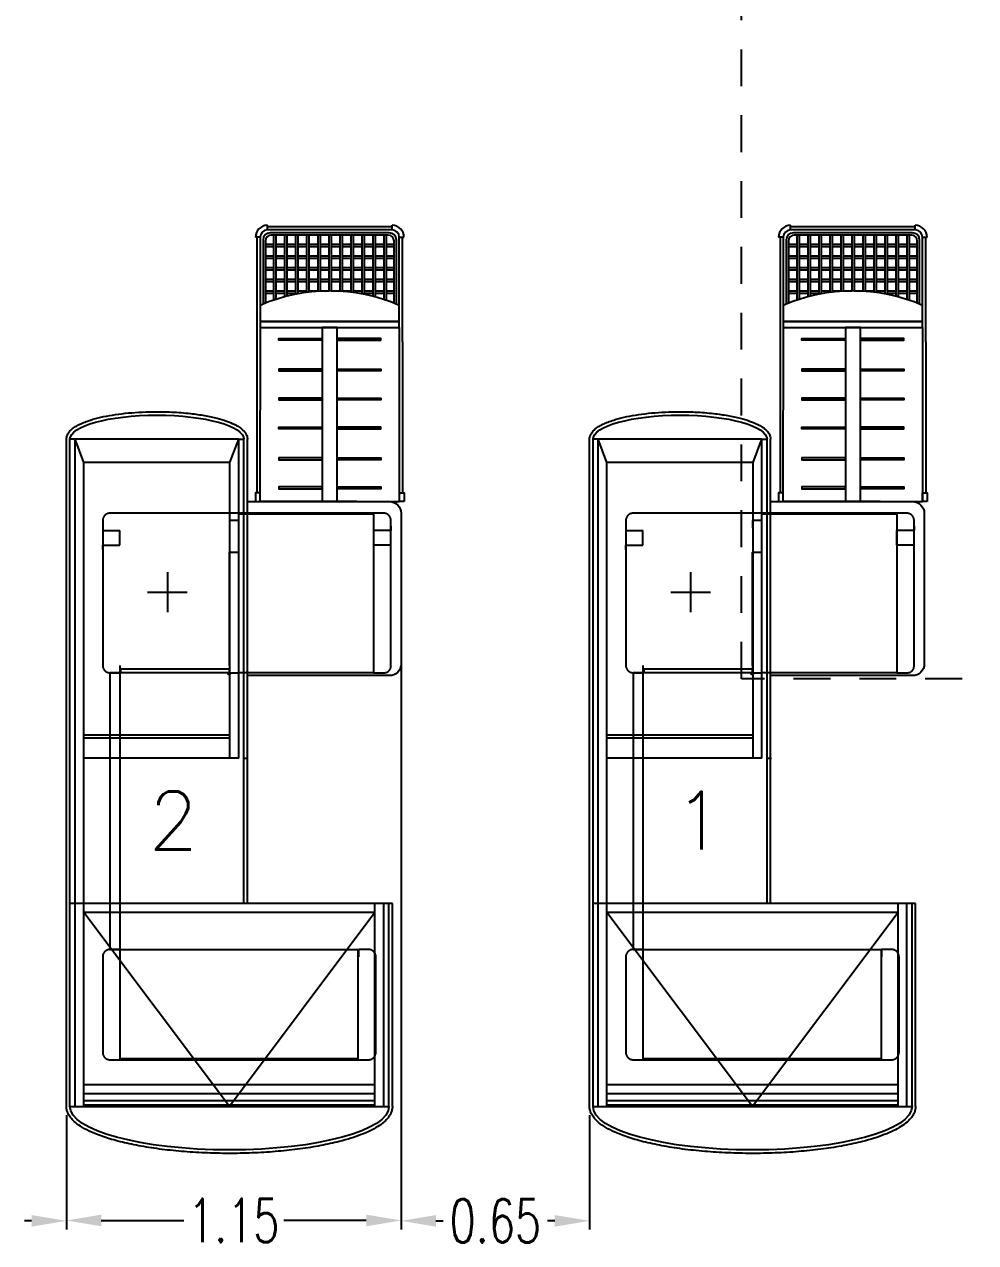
# Model space of a CAD drawing. Header units: millimetres. Extents: x -434 to 213, y 66 to 172.
# Drawn here: x -194.713 to -191.433, y 87.304 to 91.504 of the extents above; entities that cross this region are included whole.
import ezdxf

# ---------------------------------------------------------------- set-up
doc = ezdxf.new("R2010")
doc.units = ezdxf.units.MM
for name, pattern in [('CENTER', [50.8, 31.75, -6.35, 6.35, -6.35]), ('DASHED', [0.75, 0.5, -0.25]), ('HIDDEN', [9.525, 6.35, -3.175])]:
    doc.linetypes.add(name, pattern=pattern)
for name, color, linetype in [('0_MUROS', 7, 'Continuous'), ('C_COTAS-EQUIPAMIENTO', 1, 'Continuous'), ('E_CHECK-OUTS', 1, 'Continuous'), ('Rapi-Estant-Check-Out 255', 1, 'Continuous'), ('T_TEXTOS', 3, 'Continuous')]:
    doc.layers.add(name, color=color, linetype=linetype)
doc.styles.add('INOXI', font='romans.shx', dxfattribs={"width": 0.7, "height": 0.15})
doc.styles.add('ROMANS', font='ROMANS.SHX', dxfattribs={"width": 0.8, "height": 0.2})

msp = doc.modelspace()

# ---------------------------------------------------------------- linework, layer by layer
at = {"layer": '0_MUROS', "color": 8, "linetype": 'HIDDEN', "ltscale": 0.02}
for p, q in [((-192.2409, 89.248), (-192.2409, 119.9799)), ((-191.2528, 89.248), (-192.2409, 89.248))]:
    msp.add_line(p, q, dxfattribs=at)
at = {"layer": 'C_COTAS-EQUIPAMIENTO', "color": 8}
for p, q in [((-193.4144, 89.3838), (-193.4144, 87.3492)), ((-193.4144, 89.2688), (-193.4144, 87.3506)), ((-194.5684, 87.7438), (-194.5684, 87.3506)), ((-194.5684, 87.7438), (-194.5684, 87.3492)), ((-192.7644, 87.7438), (-192.7644, 87.3492)), ((-194.6884, 87.3792), (-194.7134, 87.3792)), ((-194.4484, 87.3806), (-194.1639, 87.3806)), ((-193.5344, 87.3806), (-193.8189, 87.3806)), ((-193.2944, 87.3792), (-193.2694, 87.3792)), ((-192.8844, 87.3792), (-192.9094, 87.3792))]:
    msp.add_line(p, q, dxfattribs=at)
for points in [[(-194.4484, 87.4006), (-194.4484, 87.3606), (-194.5684, 87.3806)], [(-193.5344, 87.4006), (-193.5344, 87.3606), (-193.4144, 87.3806)], [(-194.6884, 87.3992), (-194.6884, 87.3592), (-194.5684, 87.3792)], [(-193.2944, 87.3992), (-193.2944, 87.3592), (-193.4144, 87.3792)], [(-192.8844, 87.3992), (-192.8844, 87.3592), (-192.7644, 87.3792)]]:
    msp.add_solid(points, dxfattribs=at)
at = {"layer": 'E_CHECK-OUTS', "color": 8}
for p, q in [((-193.8755, 90.7953), (-193.8755, 90.8113)), ((-193.4455, 90.8063), (-193.8755, 90.8063)), ((-193.4455, 90.7953), (-193.4455, 90.8113)), ((-192.0715, 90.7953), (-192.0715, 90.8113)), ((-191.6415, 90.8063), (-192.0715, 90.8063)), ((-191.6415, 90.7953), (-191.6415, 90.8113)), ((-193.9005, 90.7703), (-193.9165, 90.7703)), ((-193.9115, 90.7703), (-193.9115, 90.4092)), ((-193.9005, 90.7703), (-193.9005, 90.5353)), ((-193.4455, 90.7953), (-193.8755, 90.7953)), ((-193.4555, 90.7853), (-193.8655, 90.7853)), ((-193.4585, 90.7773), (-193.8625, 90.7773)), ((-193.854, 90.7773), (-193.854, 90.5533)), ((-193.846, 90.7773), (-193.846, 90.556)), ((-193.816, 90.7773), (-193.816, 90.5648)), ((-193.808, 90.7773), (-193.808, 90.5669)), ((-193.778, 90.7773), (-193.778, 90.5737)), ((-193.77, 90.7773), (-193.77, 90.5752)), ((-193.74, 90.7773), (-193.74, 90.58)), ((-193.732, 90.7773), (-193.732, 90.581)), ((-193.702, 90.7773), (-193.702, 90.5839)), ((-193.694, 90.7773), (-193.694, 90.5844)), ((-193.664, 90.7773), (-193.664, 90.5853)), ((-193.656, 90.7773), (-193.656, 90.5853)), ((-193.626, 90.7773), (-193.626, 90.5843)), ((-193.618, 90.7773), (-193.618, 90.5838)), ((-193.588, 90.7773), (-193.588, 90.5809)), ((-193.58, 90.7773), (-193.58, 90.5799)), ((-193.55, 90.7773), (-193.55, 90.5751)), ((-193.542, 90.7773), (-193.542, 90.5735)), ((-193.512, 90.7773), (-193.512, 90.5667)), ((-193.504, 90.7773), (-193.504, 90.5646)), ((-193.474, 90.7773), (-193.474, 90.5556)), ((-193.466, 90.7773), (-193.466, 90.553)), ((-193.466, 90.7773), (-193.466, 90.553)), ((-193.466, 90.7773), (-193.466, 90.553)), ((-193.4205, 90.5353), (-193.4205, 90.7703)), ((-193.4205, 90.7703), (-193.4045, 90.7703)), ((-193.4095, 90.4092), (-193.4095, 90.7703)), ((-192.0965, 90.7703), (-192.1125, 90.7703)), ((-192.1075, 90.7703), (-192.1075, 90.4092)), ((-192.0965, 90.7703), (-192.0965, 90.5353)), ((-191.6415, 90.7953), (-192.0715, 90.7953)), ((-191.6515, 90.7853), (-192.0615, 90.7853)), ((-191.6545, 90.7773), (-192.0585, 90.7773)), ((-192.05, 90.7773), (-192.05, 90.5533)), ((-192.042, 90.7773), (-192.042, 90.556)), ((-192.012, 90.7773), (-192.012, 90.5648)), ((-192.004, 90.7773), (-192.004, 90.5669)), ((-191.974, 90.7773), (-191.974, 90.5737)), ((-191.966, 90.7773), (-191.966, 90.5752)), ((-191.936, 90.7773), (-191.936, 90.58)), ((-191.928, 90.7773), (-191.928, 90.581)), ((-191.898, 90.7773), (-191.898, 90.5839)), ((-191.89, 90.7773), (-191.89, 90.5844)), ((-191.86, 90.7773), (-191.86, 90.5853)), ((-191.852, 90.7773), (-191.852, 90.5853)), ((-191.822, 90.7773), (-191.822, 90.5843)), ((-191.814, 90.7773), (-191.814, 90.5838)), ((-191.784, 90.7773), (-191.784, 90.5809)), ((-191.776, 90.7773), (-191.776, 90.5799)), ((-191.746, 90.7773), (-191.746, 90.5751)), ((-191.738, 90.7773), (-191.738, 90.5735)), ((-191.708, 90.7773), (-191.708, 90.5667)), ((-191.7, 90.7773), (-191.7, 90.5646)), ((-191.67, 90.7773), (-191.67, 90.5556)), ((-191.662, 90.7773), (-191.662, 90.553)), ((-191.662, 90.7773), (-191.662, 90.553)), ((-191.662, 90.7773), (-191.662, 90.553)), ((-191.6165, 90.5353), (-191.6165, 90.7703)), ((-191.6165, 90.7703), (-191.6005, 90.7703)), ((-191.6055, 90.4092), (-191.6055, 90.7703)), ((-193.8905, 90.7603), (-193.8905, 90.5396)), ((-193.8825, 90.7573), (-193.8825, 90.5428)), ((-193.854, 90.745), (-193.8825, 90.745)), ((-193.854, 90.737), (-193.8825, 90.737)), ((-193.816, 90.745), (-193.846, 90.745)), ((-193.816, 90.737), (-193.846, 90.737)), ((-193.778, 90.745), (-193.808, 90.745)), ((-193.778, 90.737), (-193.808, 90.737)), ((-193.74, 90.745), (-193.77, 90.745)), ((-193.74, 90.737), (-193.77, 90.737)), ((-193.702, 90.745), (-193.732, 90.745)), ((-193.702, 90.737), (-193.732, 90.737)), ((-193.664, 90.745), (-193.694, 90.745)), ((-193.664, 90.737), (-193.694, 90.737)), ((-193.626, 90.745), (-193.656, 90.745)), ((-193.626, 90.737), (-193.656, 90.737)), ((-193.588, 90.745), (-193.618, 90.745)), ((-193.588, 90.737), (-193.618, 90.737)), ((-193.55, 90.745), (-193.58, 90.745)), ((-193.55, 90.737), (-193.58, 90.737)), ((-193.512, 90.745), (-193.542, 90.745)), ((-193.512, 90.737), (-193.542, 90.737)), ((-193.474, 90.745), (-193.504, 90.745)), ((-193.474, 90.737), (-193.504, 90.737)), ((-193.4385, 90.745), (-193.466, 90.745)), ((-193.4385, 90.737), (-193.466, 90.737)), ((-193.4385, 90.5428), (-193.4385, 90.7573)), ((-193.4305, 90.5396), (-193.4305, 90.7603)), ((-192.0865, 90.7603), (-192.0865, 90.5396)), ((-192.0785, 90.7573), (-192.0785, 90.5428)), ((-192.05, 90.745), (-192.0785, 90.745)), ((-192.05, 90.737), (-192.0785, 90.737)), ((-192.012, 90.745), (-192.042, 90.745)), ((-192.012, 90.737), (-192.042, 90.737)), ((-191.974, 90.745), (-192.004, 90.745)), ((-191.974, 90.737), (-192.004, 90.737)), ((-191.936, 90.745), (-191.966, 90.745)), ((-191.936, 90.737), (-191.966, 90.737)), ((-191.898, 90.745), (-191.928, 90.745)), ((-191.898, 90.737), (-191.928, 90.737)), ((-191.86, 90.745), (-191.89, 90.745)), ((-191.86, 90.737), (-191.89, 90.737)), ((-191.822, 90.745), (-191.852, 90.745)), ((-191.822, 90.737), (-191.852, 90.737)), ((-191.784, 90.745), (-191.814, 90.745)), ((-191.784, 90.737), (-191.814, 90.737)), ((-191.746, 90.745), (-191.776, 90.745)), ((-191.746, 90.737), (-191.776, 90.737)), ((-191.708, 90.745), (-191.738, 90.745)), ((-191.708, 90.737), (-191.738, 90.737)), ((-191.67, 90.745), (-191.7, 90.745)), ((-191.67, 90.737), (-191.7, 90.737)), ((-191.6345, 90.745), (-191.662, 90.745)), ((-191.6345, 90.737), (-191.662, 90.737)), ((-191.6345, 90.5428), (-191.6345, 90.7573)), ((-191.6265, 90.5396), (-191.6265, 90.7603)), ((-193.854, 90.7047), (-193.8825, 90.7047)), ((-193.854, 90.6967), (-193.8825, 90.6967)), ((-193.816, 90.7047), (-193.846, 90.7047)), ((-193.816, 90.6967), (-193.846, 90.6967)), ((-193.778, 90.7047), (-193.808, 90.7047)), ((-193.778, 90.6967), (-193.808, 90.6967)), ((-193.74, 90.7047), (-193.77, 90.7047)), ((-193.74, 90.6967), (-193.77, 90.6967)), ((-193.702, 90.7047), (-193.732, 90.7047)), ((-193.702, 90.6967), (-193.732, 90.6967)), ((-193.664, 90.7047), (-193.694, 90.7047)), ((-193.664, 90.6967), (-193.694, 90.6967)), ((-193.626, 90.7047), (-193.656, 90.7047)), ((-193.626, 90.6967), (-193.656, 90.6967)), ((-193.588, 90.7047), (-193.618, 90.7047)), ((-193.588, 90.6967), (-193.618, 90.6967)), ((-193.55, 90.7047), (-193.58, 90.7047)), ((-193.55, 90.6967), (-193.58, 90.6967)), ((-193.512, 90.7047), (-193.542, 90.7047)), ((-193.512, 90.6967), (-193.542, 90.6967)), ((-193.474, 90.7047), (-193.504, 90.7047)), ((-193.474, 90.6967), (-193.504, 90.6967)), ((-193.4385, 90.7047), (-193.466, 90.7047)), ((-193.4385, 90.6967), (-193.466, 90.6967)), ((-192.05, 90.7047), (-192.0785, 90.7047)), ((-192.05, 90.6967), (-192.0785, 90.6967)), ((-192.012, 90.7047), (-192.042, 90.7047)), ((-192.012, 90.6967), (-192.042, 90.6967)), ((-191.974, 90.7047), (-192.004, 90.7047)), ((-191.974, 90.6967), (-192.004, 90.6967)), ((-191.936, 90.7047), (-191.966, 90.7047)), ((-191.936, 90.6967), (-191.966, 90.6967)), ((-191.898, 90.7047), (-191.928, 90.7047)), ((-191.898, 90.6967), (-191.928, 90.6967)), ((-191.86, 90.7047), (-191.89, 90.7047)), ((-191.86, 90.6967), (-191.89, 90.6967)), ((-191.822, 90.7047), (-191.852, 90.7047)), ((-191.822, 90.6967), (-191.852, 90.6967)), ((-191.784, 90.7047), (-191.814, 90.7047)), ((-191.784, 90.6967), (-191.814, 90.6967)), ((-191.746, 90.7047), (-191.776, 90.7047)), ((-191.746, 90.6967), (-191.776, 90.6967)), ((-191.708, 90.7047), (-191.738, 90.7047)), ((-191.708, 90.6967), (-191.738, 90.6967)), ((-191.67, 90.7047), (-191.7, 90.7047)), ((-191.67, 90.6967), (-191.7, 90.6967)), ((-191.6345, 90.7047), (-191.662, 90.7047)), ((-191.6345, 90.6967), (-191.662, 90.6967)), ((-193.854, 90.6645), (-193.8825, 90.6645)), ((-193.854, 90.6565), (-193.8825, 90.6565)), ((-193.816, 90.6645), (-193.846, 90.6645)), ((-193.816, 90.6565), (-193.846, 90.6565)), ((-193.778, 90.6645), (-193.808, 90.6645)), ((-193.778, 90.6565), (-193.808, 90.6565)), ((-193.74, 90.6645), (-193.77, 90.6645)), ((-193.74, 90.6565), (-193.77, 90.6565)), ((-193.702, 90.6645), (-193.732, 90.6645)), ((-193.702, 90.6565), (-193.732, 90.6565)), ((-193.664, 90.6645), (-193.694, 90.6645)), ((-193.664, 90.6565), (-193.694, 90.6565)), ((-193.626, 90.6645), (-193.656, 90.6645)), ((-193.626, 90.6565), (-193.656, 90.6565)), ((-193.588, 90.6645), (-193.618, 90.6645)), ((-193.588, 90.6565), (-193.618, 90.6565)), ((-193.55, 90.6645), (-193.58, 90.6645)), ((-193.55, 90.6565), (-193.58, 90.6565)), ((-193.512, 90.6645), (-193.542, 90.6645)), ((-193.512, 90.6565), (-193.542, 90.6565)), ((-193.474, 90.6645), (-193.504, 90.6645)), ((-193.474, 90.6565), (-193.504, 90.6565)), ((-193.4385, 90.6645), (-193.466, 90.6645)), ((-193.4385, 90.6565), (-193.466, 90.6565)), ((-192.05, 90.6645), (-192.0785, 90.6645)), ((-192.05, 90.6565), (-192.0785, 90.6565)), ((-192.012, 90.6645), (-192.042, 90.6645)), ((-192.012, 90.6565), (-192.042, 90.6565)), ((-191.974, 90.6645), (-192.004, 90.6645)), ((-191.974, 90.6565), (-192.004, 90.6565)), ((-191.936, 90.6645), (-191.966, 90.6645)), ((-191.936, 90.6565), (-191.966, 90.6565)), ((-191.898, 90.6645), (-191.928, 90.6645)), ((-191.898, 90.6565), (-191.928, 90.6565)), ((-191.86, 90.6645), (-191.89, 90.6645)), ((-191.86, 90.6565), (-191.89, 90.6565)), ((-191.822, 90.6645), (-191.852, 90.6645)), ((-191.822, 90.6565), (-191.852, 90.6565)), ((-191.784, 90.6645), (-191.814, 90.6645)), ((-191.784, 90.6565), (-191.814, 90.6565)), ((-191.746, 90.6645), (-191.776, 90.6645)), ((-191.746, 90.6565), (-191.776, 90.6565)), ((-191.708, 90.6645), (-191.738, 90.6645)), ((-191.708, 90.6565), (-191.738, 90.6565)), ((-191.67, 90.6645), (-191.7, 90.6645)), ((-191.67, 90.6565), (-191.7, 90.6565)), ((-191.6345, 90.6645), (-191.662, 90.6645)), ((-191.6345, 90.6565), (-191.662, 90.6565)), ((-193.854, 90.6242), (-193.8825, 90.6242)), ((-193.854, 90.6162), (-193.8825, 90.6162)), ((-193.816, 90.6242), (-193.846, 90.6242)), ((-193.816, 90.6162), (-193.846, 90.6162)), ((-193.778, 90.6242), (-193.808, 90.6242)), ((-193.778, 90.6162), (-193.808, 90.6162)), ((-193.74, 90.6242), (-193.77, 90.6242)), ((-193.74, 90.6162), (-193.77, 90.6162)), ((-193.702, 90.6242), (-193.732, 90.6242)), ((-193.702, 90.6162), (-193.732, 90.6162)), ((-193.664, 90.6242), (-193.694, 90.6242)), ((-193.664, 90.6162), (-193.694, 90.6162)), ((-193.626, 90.6242), (-193.656, 90.6242)), ((-193.626, 90.6162), (-193.656, 90.6162)), ((-193.588, 90.6242), (-193.618, 90.6242)), ((-193.588, 90.6162), (-193.618, 90.6162)), ((-193.55, 90.6242), (-193.58, 90.6242)), ((-193.55, 90.6162), (-193.58, 90.6162)), ((-193.512, 90.6242), (-193.542, 90.6242)), ((-193.512, 90.6162), (-193.542, 90.6162)), ((-193.474, 90.6242), (-193.504, 90.6242)), ((-193.474, 90.6162), (-193.504, 90.6162)), ((-193.4385, 90.6242), (-193.466, 90.6242)), ((-193.4385, 90.6162), (-193.466, 90.6162)), ((-192.05, 90.6242), (-192.0785, 90.6242)), ((-192.05, 90.6162), (-192.0785, 90.6162)), ((-192.012, 90.6242), (-192.042, 90.6242)), ((-192.012, 90.6162), (-192.042, 90.6162)), ((-191.974, 90.6242), (-192.004, 90.6242)), ((-191.974, 90.6162), (-192.004, 90.6162)), ((-191.936, 90.6242), (-191.966, 90.6242)), ((-191.936, 90.6162), (-191.966, 90.6162)), ((-191.898, 90.6242), (-191.928, 90.6242)), ((-191.898, 90.6162), (-191.928, 90.6162)), ((-191.86, 90.6242), (-191.89, 90.6242)), ((-191.86, 90.6162), (-191.89, 90.6162)), ((-191.822, 90.6242), (-191.852, 90.6242)), ((-191.822, 90.6162), (-191.852, 90.6162)), ((-191.784, 90.6242), (-191.814, 90.6242)), ((-191.784, 90.6162), (-191.814, 90.6162)), ((-191.746, 90.6242), (-191.776, 90.6242)), ((-191.746, 90.6162), (-191.776, 90.6162)), ((-191.708, 90.6242), (-191.738, 90.6242)), ((-191.708, 90.6162), (-191.738, 90.6162)), ((-191.67, 90.6242), (-191.7, 90.6242)), ((-191.67, 90.6162), (-191.7, 90.6162)), ((-191.6345, 90.6242), (-191.662, 90.6242)), ((-191.6345, 90.6162), (-191.662, 90.6162)), ((-193.854, 90.5839), (-193.8825, 90.5839)), ((-193.854, 90.5759), (-193.8825, 90.5759)), ((-193.816, 90.5839), (-193.846, 90.5839)), ((-193.816, 90.5759), (-193.846, 90.5759)), ((-193.778, 90.5839), (-193.808, 90.5839)), ((-193.778, 90.5759), (-193.808, 90.5759)), ((-193.74, 90.5839), (-193.77, 90.5839)), ((-193.702, 90.5839), (-193.732, 90.5839)), ((-193.664, 90.5839), (-193.694, 90.5839)), ((-193.626, 90.5839), (-193.656, 90.5839)), ((-193.588, 90.5839), (-193.618, 90.5839)), ((-193.55, 90.5839), (-193.58, 90.5839)), ((-193.55, 90.5759), (-193.5544, 90.5759)), ((-193.512, 90.5839), (-193.542, 90.5839)), ((-193.512, 90.5759), (-193.542, 90.5759)), ((-193.474, 90.5839), (-193.504, 90.5839)), ((-193.474, 90.5759), (-193.504, 90.5759)), ((-193.4385, 90.5839), (-193.466, 90.5839)), ((-193.4385, 90.5759), (-193.466, 90.5759)), ((-192.05, 90.5839), (-192.0785, 90.5839)), ((-192.05, 90.5759), (-192.0785, 90.5759)), ((-192.012, 90.5839), (-192.042, 90.5839)), ((-192.012, 90.5759), (-192.042, 90.5759)), ((-191.974, 90.5839), (-192.004, 90.5839)), ((-191.974, 90.5759), (-192.004, 90.5759)), ((-191.936, 90.5839), (-191.966, 90.5839)), ((-191.898, 90.5839), (-191.928, 90.5839)), ((-191.86, 90.5839), (-191.89, 90.5839)), ((-191.822, 90.5839), (-191.852, 90.5839)), ((-191.784, 90.5839), (-191.814, 90.5839)), ((-191.746, 90.5839), (-191.776, 90.5839)), ((-191.746, 90.5759), (-191.7504, 90.5759)), ((-191.708, 90.5839), (-191.738, 90.5839)), ((-191.708, 90.5759), (-191.738, 90.5759)), ((-191.67, 90.5839), (-191.7, 90.5839)), ((-191.67, 90.5759), (-191.7, 90.5759)), ((-191.6345, 90.5839), (-191.662, 90.5839)), ((-191.6345, 90.5759), (-191.662, 90.5759)), ((-193.9005, 90.5353), (-193.9005, 90.4593)), ((-193.8805, 90.5436), (-193.8825, 90.5436)), ((-193.4385, 90.5436), (-193.4405, 90.5436)), ((-193.4205, 90.4593), (-193.4205, 90.5353)), ((-192.0965, 90.5353), (-192.0965, 90.4593)), ((-192.0765, 90.5436), (-192.0785, 90.5436)), ((-191.6345, 90.5436), (-191.6365, 90.5436)), ((-191.6165, 90.4593), (-191.6165, 90.5353)), ((-193.9005, 90.4793), (-193.4205, 90.4793)), ((-193.4205, 90.4793), (-193.9005, 90.4793)), ((-192.0965, 90.4793), (-191.6165, 90.4793)), ((-191.6165, 90.4793), (-192.0965, 90.4793)), ((-193.9005, 90.4593), (-193.9015, 89.8888)), ((-193.9005, 90.4593), (-193.4205, 90.4593)), ((-193.9005, 90.4593), (-193.4205, 90.4593)), ((-193.4205, 90.4593), (-193.4205, 89.8593)), ((-192.0965, 90.4593), (-192.0975, 89.8888)), ((-192.0965, 90.4593), (-191.6165, 90.4593)), ((-192.0965, 90.4593), (-191.6165, 90.4593)), ((-191.6165, 90.4593), (-191.6165, 89.8593)), ((-193.9115, 90.4092), (-193.9115, 89.8888)), ((-193.4095, 90.4092), (-193.4095, 89.8893)), ((-192.1075, 90.4092), (-192.1075, 89.8888)), ((-191.6055, 90.4092), (-191.6055, 89.8893)), ((-193.9005, 89.8593), (-193.4205, 89.8593)), ((-193.9005, 89.8593), (-193.4205, 89.8593)), ((-193.9005, 89.8593), (-193.4205, 89.8593)), ((-193.9005, 89.8593), (-193.4205, 89.8593)), ((-192.0965, 89.8593), (-191.6165, 89.8593)), ((-192.0965, 89.8593), (-191.6165, 89.8593)), ((-192.0965, 89.8593), (-191.6165, 89.8593)), ((-192.0965, 89.8593), (-191.6165, 89.8593))]:
    msp.add_line(p, q, dxfattribs=at)
at = {"layer": 'E_CHECK-OUTS', "color": 8, "linetype": 'Continuous'}
for p, q in [((-193.5665, 89.8593), (-193.9005, 89.8593)), ((-191.7625, 89.8593), (-192.0965, 89.8593))]:
    msp.add_line(p, q, dxfattribs=at)
at = {"layer": 'E_CHECK-OUTS', "color": 8}
for points in [[(-193.6345, 89.8593), (-193.6345, 90.4593), (-193.6865, 90.4593), (-193.6865, 89.8593)], [(-191.8305, 89.8593), (-191.8305, 90.4593), (-191.8825, 90.4593), (-191.8825, 89.8593)], [(-193.6865, 90.4213), (-193.6865, 90.4153), (-193.8365, 90.4153), (-193.8365, 90.4213)], [(-193.6345, 90.4213), (-193.6345, 90.4153), (-193.4845, 90.4153), (-193.4845, 90.4213)], [(-191.8825, 90.4213), (-191.8825, 90.4153), (-192.0325, 90.4153), (-192.0325, 90.4213)], [(-191.8305, 90.4213), (-191.8305, 90.4153), (-191.6805, 90.4153), (-191.6805, 90.4213)], [(-193.6865, 90.3093), (-193.6865, 90.3153), (-193.8365, 90.3153), (-193.8365, 90.3093)], [(-193.6345, 90.3093), (-193.6345, 90.3153), (-193.4845, 90.3153), (-193.4845, 90.3093)], [(-191.8825, 90.3093), (-191.8825, 90.3153), (-192.0325, 90.3153), (-192.0325, 90.3093)], [(-191.8305, 90.3093), (-191.8305, 90.3153), (-191.6805, 90.3153), (-191.6805, 90.3093)], [(-193.6865, 90.2093), (-193.6865, 90.2153), (-193.8365, 90.2153), (-193.8365, 90.2093)], [(-193.6345, 90.2093), (-193.6345, 90.2153), (-193.4845, 90.2153), (-193.4845, 90.2093)], [(-191.8825, 90.2093), (-191.8825, 90.2153), (-192.0325, 90.2153), (-192.0325, 90.2093)], [(-191.8305, 90.2093), (-191.8305, 90.2153), (-191.6805, 90.2153), (-191.6805, 90.2093)], [(-193.6865, 90.1153), (-193.6865, 90.1093), (-193.8365, 90.1093), (-193.8365, 90.1153)], [(-193.6345, 90.1153), (-193.6345, 90.1093), (-193.4845, 90.1093), (-193.4845, 90.1153)], [(-191.8825, 90.1153), (-191.8825, 90.1093), (-192.0325, 90.1093), (-192.0325, 90.1153)], [(-191.8305, 90.1153), (-191.8305, 90.1093), (-191.6805, 90.1093), (-191.6805, 90.1153)], [(-193.6865, 90.0033), (-193.6865, 90.0093), (-193.8365, 90.0093), (-193.8365, 90.0033)], [(-193.6345, 90.0033), (-193.6345, 90.0093), (-193.4845, 90.0093), (-193.4845, 90.0033)], [(-191.8825, 90.0033), (-191.8825, 90.0093), (-192.0325, 90.0093), (-192.0325, 90.0033)], [(-191.8305, 90.0033), (-191.8305, 90.0093), (-191.6805, 90.0093), (-191.6805, 90.0033)], [(-193.9165, 89.8588), (-193.9005, 89.8588), (-193.9005, 89.8888), (-193.9165, 89.8888)], [(-193.6865, 89.9033), (-193.6865, 89.9093), (-193.8365, 89.9093), (-193.8365, 89.9033)], [(-193.6865, 89.9033), (-193.6865, 89.9093), (-193.8365, 89.9093), (-193.8365, 89.9033)], [(-193.6345, 89.9033), (-193.6345, 89.9093), (-193.4845, 89.9093), (-193.4845, 89.9033)], [(-193.6345, 89.9033), (-193.6345, 89.9093), (-193.4845, 89.9093), (-193.4845, 89.9033)], [(-193.4043, 89.8593), (-193.4203, 89.8593), (-193.4203, 89.8893), (-193.4043, 89.8893)], [(-192.1125, 89.8588), (-192.0965, 89.8588), (-192.0965, 89.8888), (-192.1125, 89.8888)], [(-191.8825, 89.9033), (-191.8825, 89.9093), (-192.0325, 89.9093), (-192.0325, 89.9033)], [(-191.8825, 89.9033), (-191.8825, 89.9093), (-192.0325, 89.9093), (-192.0325, 89.9033)], [(-191.8305, 89.9033), (-191.8305, 89.9093), (-191.6805, 89.9093), (-191.6805, 89.9033)], [(-191.8305, 89.9033), (-191.8305, 89.9093), (-191.6805, 89.9093), (-191.6805, 89.9033)], [(-191.6003, 89.8593), (-191.6163, 89.8593), (-191.6163, 89.8893), (-191.6003, 89.8893)]]:
    msp.add_lwpolyline(points, close=True, dxfattribs=at)
for centre, radius, start, end in [((-193.8755, 90.7703), 0.041, 90, 180), ((-193.4455, 90.7703), 0.041, 0, 90), ((-192.0715, 90.7703), 0.041, 90, 180), ((-191.6415, 90.7703), 0.041, 0, 90), ((-193.8755, 90.7703), 0.025, 90, 180), ((-193.8655, 90.7603), 0.025, 90, 180), ((-193.8625, 90.7573), 0.02, 90, 180), ((-193.4585, 90.7573), 0.02, 0, 90), ((-193.4555, 90.7603), 0.025, 0, 90), ((-193.4455, 90.7703), 0.025, 0, 90), ((-192.0715, 90.7703), 0.025, 90, 180), ((-192.0615, 90.7603), 0.025, 90, 180), ((-192.0585, 90.7573), 0.02, 90, 180), ((-191.6545, 90.7573), 0.02, 0, 90), ((-191.6515, 90.7603), 0.025, 0, 90), ((-191.6415, 90.7703), 0.025, 0, 90), ((-193.6605, 89.9843), 0.601, 66.4634, 113.5366), ((-191.8565, 89.9843), 0.601, 66.4634, 113.5366)]:
    msp.add_arc(centre, radius, start, end, dxfattribs=at)
at = {"layer": 'Rapi-Estant-Check-Out 255', "color": 8}
for p, q in [((-194.5684, 87.7738), (-194.5684, 90.0738)), ((-194.5564, 87.7738), (-194.5564, 90.0738)), ((-194.5384, 90.0738), (-194.5564, 90.0738)), ((-194.5384, 87.7738), (-194.5384, 90.0738)), ((-193.9744, 90.0738), (-194.5384, 90.0738)), ((-194.5084, 89.9938), (-194.5384, 90.0738)), ((-194.0044, 89.9938), (-193.9744, 90.0738)), ((-193.9744, 88.9738), (-193.9744, 90.0738)), ((-193.9744, 90.0738), (-193.9564, 90.0738)), ((-193.9564, 88.4738), (-193.9564, 90.0738)), ((-193.9444, 88.4738), (-193.9444, 90.0738)), ((-192.7644, 87.7738), (-192.7644, 90.0738)), ((-192.7524, 87.7738), (-192.7524, 90.0738)), ((-192.7344, 90.0738), (-192.7524, 90.0738)), ((-192.7344, 87.7738), (-192.7344, 90.0738)), ((-192.1704, 90.0738), (-192.7344, 90.0738)), ((-192.7044, 89.9938), (-192.7344, 90.0738)), ((-192.2004, 89.9938), (-192.1704, 90.0738)), ((-192.1704, 88.9738), (-192.1704, 90.0738)), ((-192.1704, 90.0738), (-192.1524, 90.0738)), ((-192.1524, 88.4738), (-192.1524, 90.0738)), ((-192.1404, 88.4738), (-192.1404, 90.0738)), ((-194.5084, 87.7738), (-194.5084, 89.9938)), ((-194.0044, 89.9938), (-194.5084, 89.9938)), ((-194.0044, 88.9738), (-194.0044, 89.9938)), ((-192.7044, 87.7738), (-192.7044, 89.9938)), ((-192.2004, 89.9938), (-192.7044, 89.9938)), ((-192.2004, 88.9738), (-192.2004, 89.9938)), ((-194.0044, 89.0538), (-194.5084, 89.0538)), ((-194.0044, 89.0438), (-194.5084, 89.0438)), ((-192.2004, 89.0538), (-192.7044, 89.0538)), ((-192.2004, 89.0438), (-192.7044, 89.0438)), ((-193.9744, 88.9738), (-194.5084, 88.9738)), ((-193.9594, 88.9738), (-193.9414, 88.9738)), ((-192.1704, 88.9738), (-192.7044, 88.9738)), ((-192.1554, 88.9738), (-192.1374, 88.9738)), ((-193.4444, 88.4738), (-194.5564, 88.4738)), ((-193.5044, 87.7738), (-193.5044, 88.4738)), ((-193.4744, 87.7738), (-193.4744, 88.4738)), ((-193.4564, 87.7738), (-193.4564, 88.4738)), ((-193.4444, 87.7738), (-193.4444, 88.4738)), ((-191.6404, 88.4738), (-192.7524, 88.4738)), ((-191.7004, 87.7738), (-191.7004, 88.4738)), ((-191.6704, 87.7738), (-191.6704, 88.4738)), ((-191.6524, 87.7738), (-191.6524, 88.4738)), ((-191.6404, 87.7738), (-191.6404, 88.4738)), ((-193.5044, 88.4418), (-194.5084, 88.4418)), ((-194.0064, 87.7738), (-194.5084, 88.4418)), ((-193.5044, 88.4418), (-194.0064, 87.7738)), ((-191.7004, 88.4418), (-192.7044, 88.4418)), ((-192.2024, 87.7738), (-192.7044, 88.4418)), ((-191.7004, 88.4418), (-192.2024, 87.7738)), ((-194.5084, 87.8488), (-193.5044, 87.8488)), ((-192.7044, 87.8488), (-191.7004, 87.8488)), ((-194.5084, 87.8179), (-193.5044, 87.8179)), ((-194.5084, 87.7943), (-193.5044, 87.7943)), ((-194.5084, 87.7796), (-193.5044, 87.7796)), ((-192.7044, 87.8179), (-191.7004, 87.8179)), ((-192.7044, 87.7943), (-191.7004, 87.7943)), ((-192.7044, 87.7796), (-191.7004, 87.7796)), ((-194.5564, 87.7738), (-193.4564, 87.7738)), ((-192.7524, 87.7738), (-191.6524, 87.7738))]:
    msp.add_line(p, q, dxfattribs=at)
at = {"layer": 'Rapi-Estant-Check-Out 255', "color": 8, "linetype": 'DASHED', "ltscale": 5}
for p, q in [((-194.4434, 89.7738), (-194.4434, 89.7588)), ((-194.4434, 89.7588), (-194.3844, 89.7588)), ((-194.3844, 89.7088), (-194.3844, 89.7588)), ((-193.5084, 89.7088), (-193.5084, 89.7588)), ((-193.4494, 89.7588), (-193.5084, 89.7588)), ((-193.4494, 89.7738), (-193.4494, 89.7588)), ((-192.6394, 89.7738), (-192.6394, 89.7588)), ((-192.6394, 89.7588), (-192.5804, 89.7588)), ((-192.5804, 89.7088), (-192.5804, 89.7588)), ((-191.7044, 89.7088), (-191.7044, 89.7588)), ((-191.6454, 89.7588), (-191.7044, 89.7588)), ((-191.6454, 89.7738), (-191.6454, 89.7588)), ((-194.4434, 89.6938), (-194.4434, 89.7088)), ((-194.4434, 89.7088), (-194.3844, 89.7088)), ((-194.0064, 89.2938), (-194.0064, 89.6848)), ((-194.0064, 89.6848), (-193.9744, 89.6848)), ((-193.4494, 89.7088), (-193.5084, 89.7088)), ((-193.4494, 89.6938), (-193.4494, 89.7088)), ((-192.6394, 89.6938), (-192.6394, 89.7088)), ((-192.6394, 89.7088), (-192.5804, 89.7088)), ((-192.2024, 89.2938), (-192.2024, 89.6848)), ((-192.2024, 89.6848), (-192.1704, 89.6848)), ((-191.6454, 89.7088), (-191.7044, 89.7088)), ((-191.6454, 89.6938), (-191.6454, 89.7088))]:
    msp.add_line(p, q, dxfattribs=at)
at = {"layer": 'Rapi-Estant-Check-Out 255', "color": 8, "linetype": 'CENTER'}
for p, q in [((-194.22, 89.6152), (-194.22, 89.4781)), ((-192.416, 89.6152), (-192.416, 89.4781)), ((-194.2886, 89.5466), (-194.1515, 89.5466)), ((-192.4846, 89.5466), (-192.3475, 89.5466))]:
    msp.add_line(p, q, dxfattribs=at)
at = {"layer": 'Rapi-Estant-Check-Out 255', "color": 8}
for points in [[(-193.4544, 89.2588), (-193.9444, 89.2588), (-193.9444, 89.8588), (-193.4544, 89.8588, -0.414214), (-193.4144, 89.8188), (-193.4144, 89.2988, -0.414214)], [(-191.6504, 89.2588), (-192.1404, 89.2588), (-192.1404, 89.8588), (-191.6504, 89.8588, -0.414214), (-191.6104, 89.8188), (-191.6104, 89.2988, -0.414214)]]:
    msp.add_lwpolyline(points, format="xyb", close=True, dxfattribs=at)
at = {"layer": 'Rapi-Estant-Check-Out 255', "color": 8, "linetype": 'DASHED', "ltscale": 5}
for points in [[(-193.4494, 89.2938), (-193.4494, 89.7938, 0.414214), (-193.4744, 89.8188), (-194.4184, 89.8188, 0.414214), (-194.4434, 89.7938), (-194.4434, 89.2938, 0.414214), (-194.4184, 89.2688), (-194.3834, 89.2688), (-194.3834, 89.2938)], [(-191.6454, 89.2938), (-191.6454, 89.7938, 0.414214), (-191.6704, 89.8188), (-192.6144, 89.8188, 0.414214), (-192.6394, 89.7938), (-192.6394, 89.2938, 0.414214), (-192.6144, 89.2688), (-192.5794, 89.2688), (-192.5794, 89.2938)], [(-194.3834, 88.2898), (-194.3834, 88.3148), (-194.4184, 88.3148, 0.414214), (-194.4434, 88.2898), (-194.4434, 87.9598, 0.414214), (-194.4184, 87.9348), (-193.5264, 87.9348, 0.414214), (-193.5014, 87.9598), (-193.5014, 88.2898, 0.414214), (-193.5264, 88.3148), (-193.5614, 88.3148), (-193.5614, 88.2898)], [(-192.5794, 88.2898), (-192.5794, 88.3148), (-192.6144, 88.3148, 0.414214), (-192.6394, 88.2898), (-192.6394, 87.9598, 0.414214), (-192.6144, 87.9348), (-191.7224, 87.9348, 0.414214), (-191.6974, 87.9598), (-191.6974, 88.2898, 0.414214), (-191.7224, 88.3148), (-191.7574, 88.3148), (-191.7574, 88.2898)]]:
    msp.add_lwpolyline(points, format="xyb", dxfattribs=at)
for points in [[(-193.5094, 89.2688), (-193.9744, 89.2688), (-193.9744, 89.8168), (-193.5094, 89.8168)], [(-191.7054, 89.2688), (-192.1704, 89.2688), (-192.1704, 89.8168), (-191.7054, 89.8168)], [(-194.3834, 88.3148), (-194.3834, 89.2688), (-194.4184, 89.2688), (-194.4184, 88.3148)], [(-194.3804, 89.2688), (-194.3804, 89.2818), (-194.0074, 89.2818), (-194.0074, 89.2688)], [(-192.5794, 88.3148), (-192.5794, 89.2688), (-192.6144, 89.2688), (-192.6144, 88.3148)], [(-192.5764, 89.2688), (-192.5764, 89.2818), (-192.2034, 89.2818), (-192.2034, 89.2688)], [(-194.3834, 87.9378), (-194.3834, 88.3148), (-193.5634, 88.3148), (-193.5634, 87.9378)], [(-192.5794, 87.9378), (-192.5794, 88.3148), (-191.7594, 88.3148), (-191.7594, 87.9378)]]:
    msp.add_lwpolyline(points, close=True, dxfattribs=at)
for points in [[(-194.0064, 89.2938), (-194.0064, 89.2688), (-193.9744, 89.2688), (-193.9744, 89.7938), (-194.0064, 89.7938), (-194.0064, 89.7688)], [(-192.2024, 89.2938), (-192.2024, 89.2688), (-192.1704, 89.2688), (-192.1704, 89.7938), (-192.2024, 89.7938), (-192.2024, 89.7688)], [(-193.5094, 89.2938), (-193.5094, 89.2688), (-193.4744, 89.2688)], [(-191.7054, 89.2938), (-191.7054, 89.2688), (-191.6704, 89.2688)]]:
    msp.add_lwpolyline(points, dxfattribs=at)
for centre in [(-194.0074, 89.2653), (-192.2034, 89.2653)]:
    msp.add_circle(centre, 0.0035, dxfattribs=at)
for centre in [(-193.4729, 89.2922), (-191.6689, 89.2922)]:
    msp.add_arc(centre, 0.0235, 266.1468, 3.8532, dxfattribs=at)
at = {"layer": 'Rapi-Estant-Check-Out 255', "color": 8, "extrusion": (0, 0, -1)}
for centre, major_axis, ratio in [((-194.2564, 90.0738), (0.3, 0), 0.276667), ((-192.4524, 90.0738), (0.3, 0), 0.276667), ((-194.0064, 87.7738), (-0.55, 0), 0.272727), ((-192.2024, 87.7738), (-0.55, 0), 0.272727)]:
    msp.add_ellipse(centre, major_axis=major_axis, ratio=ratio, start_param=3.141593, end_param=6.283185, dxfattribs=at)
at = {"layer": 'Rapi-Estant-Check-Out 255', "color": 8}
for points, knots in [([(-194.5684, 90.0738), (-194.5684, 90.0764), (-194.5681, 90.079), (-194.567, 90.0841), (-194.5662, 90.0866), (-194.564, 90.0914), (-194.5627, 90.0937), (-194.5597, 90.0981), (-194.558, 90.1003), (-194.5542, 90.1044), (-194.5522, 90.1063), (-194.5463, 90.1114), (-194.5422, 90.1144), (-194.533, 90.1202), (-194.528, 90.1229), (-194.5172, 90.1282), (-194.5114, 90.1307), (-194.4989, 90.1356), (-194.4922, 90.1379), (-194.4743, 90.1435), (-194.4624, 90.1467), (-194.4371, 90.1525), (-194.4237, 90.1551), (-194.3956, 90.1596), (-194.3809, 90.1616), (-194.3506, 90.1648), (-194.335, 90.1661), (-194.3032, 90.1679), (-194.2871, 90.1685), (-194.2488, 90.169), (-194.2265, 90.1686), (-194.1828, 90.1665), (-194.1614, 90.1648), (-194.1239, 90.1606), (-194.1076, 90.1582), (-194.0768, 90.1527), (-194.0622, 90.1496), (-194.0373, 90.1432), (-194.0267, 90.14), (-194.0072, 90.1331), (-193.9983, 90.1295), (-193.9843, 90.1227), (-193.9789, 90.1196), (-193.969, 90.1132), (-193.9646, 90.1098), (-193.9581, 90.1038), (-193.9557, 90.1012), (-193.9515, 90.0958), (-193.9497, 90.093), (-193.9472, 90.0877), (-193.9463, 90.0854), (-193.945, 90.0805), (-193.9446, 90.078), (-193.9445, 90.0749), (-193.9444, 90.0744), (-193.9444, 90.0738)], [0, 0, 0, 0, 0.062074, 0.062074, 0.124147, 0.124147, 0.186221, 0.186221, 0.248295, 0.248295, 0.310369, 0.310369, 0.413242, 0.413242, 0.516116, 0.516116, 0.618989, 0.618989, 0.721863, 0.721863, 0.882096, 0.882096, 1.042328, 1.042328, 1.202561, 1.202561, 1.362794, 1.362794, 1.523026, 1.523026, 1.742277, 1.742277, 1.961528, 1.961528, 2.141779, 2.141779, 2.32203, 2.32203, 2.473499, 2.473499, 2.624968, 2.624968, 2.73885, 2.73885, 2.852732, 2.852732, 2.930777, 2.930777, 3.008822, 3.008822, 3.068733, 3.068733, 3.128645, 3.128645, 3.141593, 3.141593, 3.141593, 3.141593]), ([(-192.7644, 90.0738), (-192.7644, 90.0764), (-192.7641, 90.079), (-192.763, 90.0841), (-192.7622, 90.0866), (-192.76, 90.0914), (-192.7587, 90.0937), (-192.7557, 90.0981), (-192.754, 90.1003), (-192.7502, 90.1044), (-192.7482, 90.1063), (-192.7423, 90.1114), (-192.7382, 90.1144), (-192.729, 90.1202), (-192.724, 90.1229), (-192.7132, 90.1282), (-192.7074, 90.1307), (-192.6949, 90.1356), (-192.6882, 90.1379), (-192.6703, 90.1435), (-192.6584, 90.1467), (-192.6331, 90.1525), (-192.6197, 90.1551), (-192.5916, 90.1596), (-192.5769, 90.1616), (-192.5466, 90.1648), (-192.531, 90.1661), (-192.4992, 90.1679), (-192.4831, 90.1685), (-192.4448, 90.169), (-192.4225, 90.1686), (-192.3788, 90.1665), (-192.3574, 90.1648), (-192.3199, 90.1606), (-192.3036, 90.1582), (-192.2728, 90.1527), (-192.2582, 90.1496), (-192.2333, 90.1432), (-192.2227, 90.14), (-192.2032, 90.1331), (-192.1943, 90.1295), (-192.1803, 90.1227), (-192.1749, 90.1196), (-192.165, 90.1132), (-192.1606, 90.1098), (-192.1541, 90.1038), (-192.1517, 90.1012), (-192.1475, 90.0958), (-192.1457, 90.093), (-192.1432, 90.0877), (-192.1423, 90.0854), (-192.141, 90.0805), (-192.1406, 90.078), (-192.1405, 90.0749), (-192.1404, 90.0744), (-192.1404, 90.0738)], [0, 0, 0, 0, 0.062074, 0.062074, 0.124147, 0.124147, 0.186221, 0.186221, 0.248295, 0.248295, 0.310369, 0.310369, 0.413242, 0.413242, 0.516116, 0.516116, 0.618989, 0.618989, 0.721863, 0.721863, 0.882096, 0.882096, 1.042328, 1.042328, 1.202561, 1.202561, 1.362794, 1.362794, 1.523026, 1.523026, 1.742277, 1.742277, 1.961528, 1.961528, 2.141779, 2.141779, 2.32203, 2.32203, 2.473499, 2.473499, 2.624968, 2.624968, 2.73885, 2.73885, 2.852732, 2.852732, 2.930777, 2.930777, 3.008822, 3.008822, 3.068733, 3.068733, 3.128645, 3.128645, 3.141593, 3.141593, 3.141593, 3.141593]), ([(-193.4444, 87.7738), (-193.4444, 87.7699), (-193.4449, 87.7659), (-193.4466, 87.7582), (-193.4479, 87.7544), (-193.4512, 87.747), (-193.4533, 87.7434), (-193.458, 87.7363), (-193.4608, 87.7329), (-193.4668, 87.7262), (-193.4702, 87.723), (-193.48, 87.7144), (-193.4871, 87.7093), (-193.5028, 87.6993), (-193.5116, 87.6945), (-193.5306, 87.6852), (-193.541, 87.6807), (-193.5632, 87.6721), (-193.575, 87.6679), (-193.6002, 87.66), (-193.6135, 87.6563), (-193.6475, 87.6476), (-193.669, 87.6429), (-193.7141, 87.6344), (-193.7378, 87.6306), (-193.7869, 87.624), (-193.8124, 87.6212), (-193.8645, 87.6167), (-193.8912, 87.6149), (-193.9451, 87.6126), (-193.9724, 87.6119), (-194.0271, 87.6117), (-194.0544, 87.6122), (-194.1086, 87.6142), (-194.1354, 87.6158), (-194.1879, 87.62), (-194.2136, 87.6226), (-194.2633, 87.6288), (-194.2873, 87.6325), (-194.3332, 87.6407), (-194.355, 87.6452), (-194.3961, 87.6552), (-194.4153, 87.6607), (-194.4507, 87.6723), (-194.4669, 87.6785), (-194.4929, 87.6901), (-194.5034, 87.6955), (-194.5221, 87.7067), (-194.5304, 87.7125), (-194.5427, 87.7228), (-194.5472, 87.7273), (-194.555, 87.7364), (-194.5584, 87.7412), (-194.563, 87.7497), (-194.5646, 87.7534), (-194.567, 87.7609), (-194.5678, 87.7647), (-194.5684, 87.7703), (-194.5684, 87.7721), (-194.5684, 87.7738)], [3.141593, 3.141593, 3.141593, 3.141593, 3.202448, 3.202448, 3.263303, 3.263303, 3.324159, 3.324159, 3.385014, 3.385014, 3.445869, 3.445869, 3.548594, 3.548594, 3.651319, 3.651319, 3.754044, 3.754044, 3.856769, 3.856769, 3.959494, 3.959494, 4.107655, 4.107655, 4.255815, 4.255815, 4.403976, 4.403976, 4.552137, 4.552137, 4.700298, 4.700298, 4.848458, 4.848458, 4.996619, 4.996619, 5.14478, 5.14478, 5.292941, 5.292941, 5.441102, 5.441102, 5.589262, 5.589262, 5.737423, 5.737423, 5.854094, 5.854094, 5.970764, 5.970764, 6.053471, 6.053471, 6.136178, 6.136178, 6.196137, 6.196137, 6.256095, 6.256095, 6.283185, 6.283185, 6.283185, 6.283185]), ([(-191.6404, 87.7738), (-191.6404, 87.7699), (-191.6409, 87.7659), (-191.6426, 87.7582), (-191.6439, 87.7544), (-191.6472, 87.747), (-191.6493, 87.7434), (-191.654, 87.7363), (-191.6568, 87.7329), (-191.6628, 87.7262), (-191.6662, 87.723), (-191.676, 87.7144), (-191.6831, 87.7093), (-191.6988, 87.6993), (-191.7076, 87.6945), (-191.7266, 87.6852), (-191.737, 87.6807), (-191.7592, 87.6721), (-191.771, 87.6679), (-191.7962, 87.66), (-191.8095, 87.6563), (-191.8435, 87.6476), (-191.865, 87.6429), (-191.9101, 87.6344), (-191.9338, 87.6306), (-191.9829, 87.624), (-192.0084, 87.6212), (-192.0605, 87.6167), (-192.0872, 87.6149), (-192.1411, 87.6126), (-192.1684, 87.6119), (-192.2231, 87.6117), (-192.2504, 87.6122), (-192.3046, 87.6142), (-192.3314, 87.6158), (-192.3839, 87.62), (-192.4096, 87.6226), (-192.4593, 87.6288), (-192.4833, 87.6325), (-192.5292, 87.6407), (-192.551, 87.6452), (-192.5921, 87.6552), (-192.6113, 87.6607), (-192.6467, 87.6723), (-192.6629, 87.6785), (-192.6889, 87.6901), (-192.6994, 87.6955), (-192.7181, 87.7067), (-192.7264, 87.7125), (-192.7387, 87.7228), (-192.7432, 87.7273), (-192.751, 87.7364), (-192.7544, 87.7412), (-192.759, 87.7497), (-192.7606, 87.7534), (-192.763, 87.7609), (-192.7638, 87.7647), (-192.7644, 87.7703), (-192.7644, 87.7721), (-192.7644, 87.7738)], [3.141593, 3.141593, 3.141593, 3.141593, 3.202448, 3.202448, 3.263303, 3.263303, 3.324159, 3.324159, 3.385014, 3.385014, 3.445869, 3.445869, 3.548594, 3.548594, 3.651319, 3.651319, 3.754044, 3.754044, 3.856769, 3.856769, 3.959494, 3.959494, 4.107655, 4.107655, 4.255815, 4.255815, 4.403976, 4.403976, 4.552137, 4.552137, 4.700298, 4.700298, 4.848458, 4.848458, 4.996619, 4.996619, 5.14478, 5.14478, 5.292941, 5.292941, 5.441102, 5.441102, 5.589262, 5.589262, 5.737423, 5.737423, 5.854094, 5.854094, 5.970764, 5.970764, 6.053471, 6.053471, 6.136178, 6.136178, 6.196137, 6.196137, 6.256095, 6.256095, 6.283185, 6.283185, 6.283185, 6.283185])]:
    msp.add_open_spline(points, degree=3, knots=knots, dxfattribs=at)

# ---------------------------------------------------------------- texts
at = {"layer": 'C_COTAS-EQUIPAMIENTO', "color": 8, "char_height": 0.15, "attachment_point": 5, "style": 'INOXI'}
for s, insert in [('\\A1;1.15', (-193.9914, 87.3806)), ('\\A1;0.65', (-193.0894, 87.3792))]:
    msp.add_mtext(s, dxfattribs=dict(at, insert=insert))
at = {"layer": 'T_TEXTOS', "color": 8, "style": 'ROMANS'}
for s, p in [('2', (-194.2856, 88.6594)), ('1', (-192.4726, 88.6594))]:
    msp.add_text(s, height=0.2, dxfattribs=at).set_placement(p)

doc.saveas('drawing.dxf')
